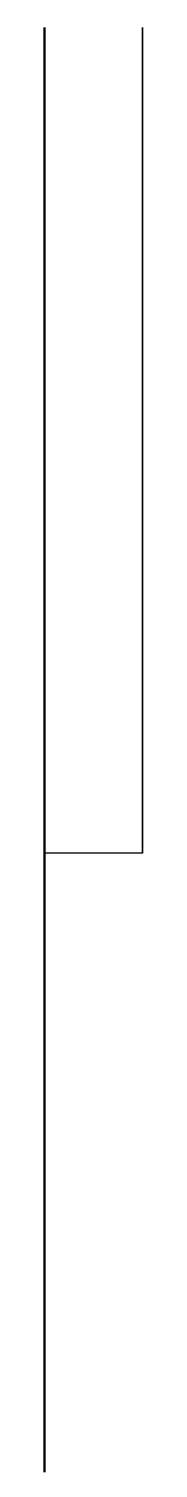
# Model space of a CAD drawing. Header units: millimetres. Extents: x 0 to 420, y 0 to 297.
# Drawn here: x 64 to 64.5, y 100.62 to 107.94 of the extents above; entities that cross this region are included whole.
import ezdxf

# ---------------------------------------------------------------- set-up
doc = ezdxf.new("R2010")
doc.units = ezdxf.units.MM
doc.linetypes.add('ISO02-TRAZOS', pattern=[3.75, 3, -0.75])
doc.layers.add('01-VISIBLE', color=7, linetype='CONTINUOUS', lineweight=50)
doc.layers.add('02-OCULTA', color=4, linetype='ISO02-TRAZOS', lineweight=25)

msp = doc.modelspace()

# ---------------------------------------------------------------- linework, layer by layer
at = {"layer": '01-VISIBLE'}
msp.add_lwpolyline([(64, 100.6), (64, 100.675), (64, 100.75), (64, 100.825), (64, 100.9), (64, 100.975), (64, 101.05), (64, 101.125), (64, 101.2), (64, 101.275), (64, 101.35), (64, 101.425), (64, 101.5), (64, 101.575), (64, 101.65), (64, 101.725), (64, 101.8), (64, 101.875), (64, 101.95), (64, 102.025), (64, 102.1), (64, 102.175), (64, 102.25), (64, 102.325), (64, 102.4), (64, 102.475), (64, 102.55), (64, 102.625), (64, 102.7), (64, 102.775), (64, 102.85), (64, 102.925), (64, 103), (64, 103.075), (64, 103.15), (64, 103.225), (64, 103.3), (64, 103.375), (64, 103.45), (64, 103.525), (64, 103.6), (64, 103.675), (64, 103.75), (64, 103.825), (64, 103.9), (64, 103.975), (64, 104.05), (64, 104.125), (64, 104.2), (64, 104.275), (64, 104.35), (64, 104.425), (64, 104.5), (64, 104.575), (64, 104.65), (64, 104.725), (64, 104.8), (64, 104.875), (64, 104.95), (64, 105.025), (64, 105.1), (64, 105.175), (64, 105.25), (64, 105.325), (64, 105.4), (64, 105.475), (64, 105.55), (64, 105.625), (64, 105.7), (64, 105.775), (64, 105.85), (64, 105.925), (64, 106), (64, 106.075), (64, 106.15), (64, 106.225), (64, 106.3), (64, 106.375), (64, 106.45), (64, 106.525), (64, 106.6), (64, 106.675), (64, 106.75), (64, 106.825), (64, 106.9), (64, 106.975), (64, 107.05), (64, 107.125), (64, 107.2), (64, 107.275), (64, 107.35), (64, 107.425), (64, 107.5), (64, 107.575), (64, 107.65), (64, 107.725), (64, 107.8), (64, 107.875), (64, 107.95)], dxfattribs=at)
at = {"layer": '02-OCULTA'}
msp.add_line((64.5, 103.75), (64, 103.75), dxfattribs=at)
for points in [[(64, 107.95), (64, 107.9), (64, 107.85), (64, 107.8), (64, 107.75), (64, 107.7), (64, 107.65), (64, 107.6), (64, 107.55), (64, 107.5), (64, 107.45), (64, 107.4), (64, 107.35), (64, 107.3), (64, 107.25), (64, 107.2), (64, 107.15), (64, 107.1), (64, 107.05), (64, 107), (64, 106.95), (64, 106.9), (64, 106.85), (64, 106.8), (64, 106.75), (64, 106.7), (64, 106.65), (64, 106.6), (64, 106.55), (64, 106.5), (64, 106.45), (64, 106.4), (64, 106.35), (64, 106.3), (64, 106.25), (64, 106.2), (64, 106.15), (64, 106.1), (64, 106.05), (64, 106), (64, 105.95), (64, 105.9), (64, 105.85), (64, 105.8), (64, 105.75), (64, 105.7), (64, 105.65), (64, 105.6), (64, 105.55), (64, 105.5), (64, 105.45), (64, 105.4), (64, 105.35), (64, 105.3), (64, 105.25), (64, 105.2), (64, 105.15), (64, 105.1), (64, 105.05), (64, 105), (64, 104.95), (64, 104.9), (64, 104.85), (64, 104.8), (64, 104.75), (64, 104.7), (64, 104.65), (64, 104.6), (64, 104.55), (64, 104.5), (64, 104.45), (64, 104.4), (64, 104.35), (64, 104.3), (64, 104.25), (64, 104.2), (64, 104.15), (64, 104.1), (64, 104.05), (64, 104), (64, 103.95), (64, 103.9), (64, 103.85), (64, 103.8), (64, 103.75), (64, 103.7), (64, 103.65), (64, 103.6), (64, 103.55), (64, 103.5), (64, 103.45), (64, 103.4), (64, 103.35), (64, 103.3), (64, 103.25), (64, 103.2), (64, 103.15), (64, 103.1), (64, 103.05), (64, 103), (64, 102.95), (64, 102.9), (64, 102.85), (64, 102.8), (64, 102.75), (64, 102.7), (64, 102.65), (64, 102.6), (64, 102.55), (64, 102.5), (64, 102.45), (64, 102.4), (64, 102.35), (64, 102.3), (64, 102.25), (64, 102.2), (64, 102.15), (64, 102.1), (64, 102.05), (64, 102), (64, 101.95), (64, 101.9), (64, 101.85), (64, 101.8), (64, 101.75), (64, 101.7), (64, 101.65), (64, 101.6), (64, 101.55), (64, 101.5), (64, 101.45), (64, 101.4), (64, 101.35), (64, 101.3), (64, 101.25), (64, 101.2), (64, 101.15), (64, 101.1), (64, 101.05), (64, 101), (64, 100.95), (64, 100.9), (64, 100.85), (64, 100.8), (64, 100.75), (64, 100.7), (64, 100.65), (64, 100.6)], [(64, 107.95), (64, 107.9), (64, 107.85), (64, 107.8), (64, 107.75), (64, 107.7), (64, 107.65), (64, 107.6), (64, 107.55), (64, 107.5), (64, 107.45), (64, 107.4), (64, 107.35), (64, 107.3), (64, 107.25), (64, 107.2), (64, 107.15), (64, 107.1), (64, 107.05), (64, 107), (64, 106.95), (64, 106.9), (64, 106.85), (64, 106.8), (64, 106.75), (64, 106.7), (64, 106.65), (64, 106.6), (64, 106.55), (64, 106.5), (64, 106.45), (64, 106.4), (64, 106.35), (64, 106.3), (64, 106.25), (64, 106.2), (64, 106.15), (64, 106.1), (64, 106.05), (64, 106), (64, 105.95), (64, 105.9), (64, 105.85), (64, 105.8), (64, 105.75), (64, 105.7), (64, 105.65), (64, 105.6), (64, 105.55), (64, 105.5), (64, 105.45), (64, 105.4), (64, 105.35), (64, 105.3), (64, 105.25), (64, 105.2), (64, 105.15), (64, 105.1), (64, 105.05), (64, 105), (64, 104.95), (64, 104.9), (64, 104.85), (64, 104.8), (64, 104.75), (64, 104.7), (64, 104.65), (64, 104.6), (64, 104.55), (64, 104.5), (64, 104.45), (64, 104.4), (64, 104.35), (64, 104.3), (64, 104.25), (64, 104.2), (64, 104.15), (64, 104.1), (64, 104.05), (64, 104), (64, 103.95), (64, 103.9), (64, 103.85), (64, 103.8), (64, 103.75)], [(64, 103.75), (64, 103.8), (64, 103.85), (64, 103.9), (64, 103.95), (64, 104), (64, 104.05), (64, 104.1), (64, 104.15), (64, 104.2), (64, 104.25), (64, 104.3), (64, 104.35), (64, 104.4), (64, 104.45), (64, 104.5), (64, 104.55), (64, 104.6), (64, 104.65), (64, 104.7), (64, 104.75), (64, 104.8), (64, 104.85), (64, 104.9), (64, 104.95), (64, 105), (64, 105.05), (64, 105.1), (64, 105.15), (64, 105.2), (64, 105.25), (64, 105.3), (64, 105.35), (64, 105.4), (64, 105.45), (64, 105.5), (64, 105.55), (64, 105.6), (64, 105.65), (64, 105.7), (64, 105.75), (64, 105.8), (64, 105.85), (64, 105.9), (64, 105.95), (64, 106), (64, 106.05), (64, 106.1), (64, 106.15), (64, 106.2), (64, 106.25), (64, 106.3), (64, 106.35), (64, 106.4), (64, 106.45), (64, 106.5), (64, 106.55), (64, 106.6), (64, 106.65), (64, 106.7), (64, 106.75), (64, 106.8), (64, 106.85), (64, 106.9), (64, 106.95), (64, 107), (64, 107.05), (64, 107.1), (64, 107.15), (64, 107.2), (64, 107.25), (64, 107.3), (64, 107.35), (64, 107.4), (64, 107.45), (64, 107.5), (64, 107.55), (64, 107.6), (64, 107.65), (64, 107.7), (64, 107.75), (64, 107.8), (64, 107.85), (64, 107.9), (64, 107.95)], [(64.5, 107.95), (64.5, 107.9), (64.5, 107.85), (64.5, 107.8), (64.5, 107.75), (64.5, 107.7), (64.5, 107.65), (64.5, 107.6), (64.5, 107.55), (64.5, 107.5), (64.5, 107.45), (64.5, 107.4), (64.5, 107.35), (64.5, 107.3), (64.5, 107.25), (64.5, 107.2), (64.5, 107.15), (64.5, 107.1), (64.5, 107.05), (64.5, 107), (64.5, 106.95), (64.5, 106.9), (64.5, 106.85), (64.5, 106.8), (64.5, 106.75), (64.5, 106.7), (64.5, 106.65), (64.5, 106.6), (64.5, 106.55), (64.5, 106.5), (64.5, 106.45), (64.5, 106.4), (64.5, 106.35), (64.5, 106.3), (64.5, 106.25), (64.5, 106.2), (64.5, 106.15), (64.5, 106.1), (64.5, 106.05), (64.5, 106), (64.5, 105.95), (64.5, 105.9), (64.5, 105.85), (64.5, 105.8), (64.5, 105.75), (64.5, 105.7), (64.5, 105.65), (64.5, 105.6), (64.5, 105.55), (64.5, 105.5), (64.5, 105.45), (64.5, 105.4), (64.5, 105.35), (64.5, 105.3), (64.5, 105.25), (64.5, 105.2), (64.5, 105.15), (64.5, 105.1), (64.5, 105.05), (64.5, 105), (64.5, 104.95), (64.5, 104.9), (64.5, 104.85), (64.5, 104.8), (64.5, 104.75), (64.5, 104.7), (64.5, 104.65), (64.5, 104.6), (64.5, 104.55), (64.5, 104.5), (64.5, 104.45), (64.5, 104.4), (64.5, 104.35), (64.5, 104.3), (64.5, 104.25), (64.5, 104.2), (64.5, 104.15), (64.5, 104.1), (64.5, 104.05), (64.5, 104), (64.5, 103.95), (64.5, 103.9), (64.5, 103.85), (64.5, 103.8), (64.5, 103.75)], [(64.5, 103.75), (64.5, 103.8), (64.5, 103.85), (64.5, 103.9), (64.5, 103.95), (64.5, 104), (64.5, 104.05), (64.5, 104.1), (64.5, 104.15), (64.5, 104.2), (64.5, 104.25), (64.5, 104.3), (64.5, 104.35), (64.5, 104.4), (64.5, 104.45), (64.5, 104.5), (64.5, 104.55), (64.5, 104.6), (64.5, 104.65), (64.5, 104.7), (64.5, 104.75), (64.5, 104.8), (64.5, 104.85), (64.5, 104.9), (64.5, 104.95), (64.5, 105), (64.5, 105.05), (64.5, 105.1), (64.5, 105.15), (64.5, 105.2), (64.5, 105.25), (64.5, 105.3), (64.5, 105.35), (64.5, 105.4), (64.5, 105.45), (64.5, 105.5), (64.5, 105.55), (64.5, 105.6), (64.5, 105.65), (64.5, 105.7), (64.5, 105.75), (64.5, 105.8), (64.5, 105.85), (64.5, 105.9), (64.5, 105.95), (64.5, 106), (64.5, 106.05), (64.5, 106.1), (64.5, 106.15), (64.5, 106.2), (64.5, 106.25), (64.5, 106.3), (64.5, 106.35), (64.5, 106.4), (64.5, 106.45), (64.5, 106.5), (64.5, 106.55), (64.5, 106.6), (64.5, 106.65), (64.5, 106.7), (64.5, 106.75), (64.5, 106.8), (64.5, 106.85), (64.5, 106.9), (64.5, 106.95), (64.5, 107), (64.5, 107.05), (64.5, 107.1), (64.5, 107.15), (64.5, 107.2), (64.5, 107.25), (64.5, 107.3), (64.5, 107.35), (64.5, 107.4), (64.5, 107.45), (64.5, 107.5), (64.5, 107.55), (64.5, 107.6), (64.5, 107.65), (64.5, 107.7), (64.5, 107.75), (64.5, 107.8), (64.5, 107.85), (64.5, 107.9), (64.5, 107.95)]]:
    msp.add_lwpolyline(points, dxfattribs=at)

doc.saveas('drawing.dxf')
